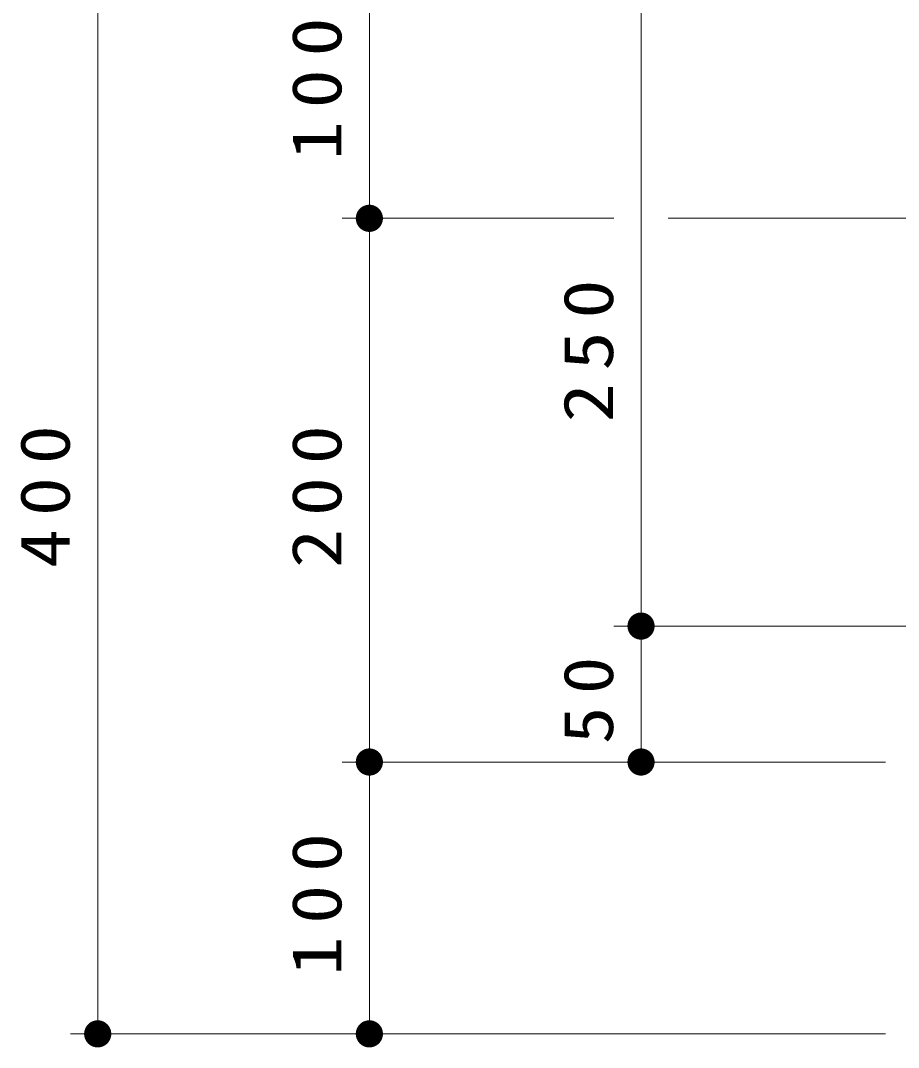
# Model space of a CAD drawing. Units: millimetres on the paper, with parts at other scales. Extents: x -385 to 0, y -12 to 267.
# Drawn here: x -155.45 to -123.14, y 62.84 to 100.61 of the extents above; entities that cross this region are included whole.
import ezdxf

# ---------------------------------------------------------------- set-up
doc = ezdxf.new("R2010")
doc.units = ezdxf.units.MM
doc.layers.add('1_10', color=7, linetype='Continuous', lineweight=13)
doc.styles.add('ＭＳ ゴシック', font='')
doc.styles.get('ＭＳ ゴシック').set_extended_font_data('MS Gothic')

# ---------------------------------------------------------------- blocks, each defined once
blk = doc.blocks.new('filled_dot')
at = {"color": 0, "linetype": 'Continuous', "lineweight": -2, "const_width": 1.25}
blk.add_lwpolyline([(-0.625, 0, 1), (0.625, 0, 1)], format="xyb", close=True, dxfattribs=at)

msp = doc.modelspace()

# ---------------------------------------------------------------- linework, layer by layer
at = {"layer": '1_10'}
for p, q in [((-152.611, 63.336), (-152.611, 103.336)), ((-142.611, 93.336), (-142.611, 103.336)), ((-132.611, 78.336), (-132.611, 103.336)), ((-133.611, 93.336), (-143.611, 93.336)), ((-142.611, 73.336), (-142.611, 93.336)), ((-118.611, 93.336), (-131.611, 93.336)), ((-105.751, 78.336), (-133.611, 78.336)), ((-132.611, 73.336), (-132.611, 78.336)), ((-123.611, 73.336), (-143.611, 73.336)), ((-142.611, 63.336), (-142.611, 73.336)), ((-123.611, 63.336), (-153.611, 63.336))]:
    msp.add_line(p, q, dxfattribs=at)

# ---------------------------------------------------------------- block references
at = {"layer": '1_10', "xscale": 0.4, "yscale": 0.4}
for p, rotation in [((-142.611, 93.336), 90), ((-142.611, 93.336), 270), ((-132.611, 78.336), 270), ((-132.611, 78.336), 90), ((-142.611, 73.336), 270), ((-142.611, 73.336), 90), ((-132.611, 73.336), 90), ((-152.611, 63.336), 90), ((-142.611, 63.336), 90)]:
    msp.add_blockref('filled_dot', p, dxfattribs=dict(at, rotation=rotation))

# ---------------------------------------------------------------- texts
at = {"layer": '1_10', "char_height": 1.833, "attachment_point": 8, "rotation": 90, "style": 'ＭＳ ゴシック'}
for s, insert in [('\\T1.33;\\W1.15;100', (-143.611, 98.336)), ('\\T1.33;\\W1.15;250', (-133.611, 88.695)), ('\\T1.33;\\W1.15;400', (-153.611, 83.336)), ('\\T1.33;\\W1.15;200', (-143.611, 83.336)), ('\\T1.34;\\W1.1;50', (-133.611, 75.836)), ('\\T1.33;\\W1.15;100', (-143.611, 68.336))]:
    msp.add_mtext(s, dxfattribs=dict(at, insert=insert))

doc.saveas('drawing.dxf')
